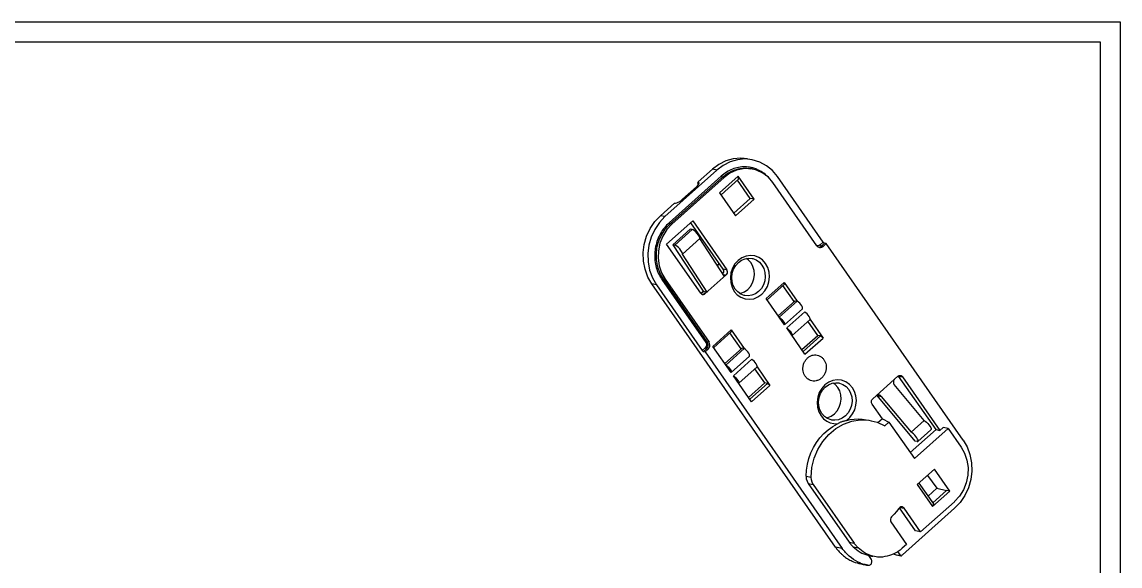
# Model space of a CAD drawing. Header units: millimetres. Extents: x -3459 to 4133, y -535 to 399.
# Drawn here: x 2596.3 to 2999.4, y 91.7 to 291.5 of the extents above; entities that cross this region are included whole.
import ezdxf

# ---------------------------------------------------------------- set-up
doc = ezdxf.new("R2010")
doc.units = ezdxf.units.MM
doc.header["$LTSCALE"] = 15
doc.layers.add('PLASTIC', color=3, linetype='Continuous')

# ---------------------------------------------------------------- blocks, each defined once
blk = doc.blocks.new('a1')
for p, q in [((-799.59, 565), (5, 565)), ((5, 565), (5, -5)), ((-785, 560), (0, 560)), ((0, 560), (0, 0))]:
    blk.add_line(p, q)

msp = doc.modelspace()

# ---------------------------------------------------------------- linework, layer by layer
at = {"layer": 'PLASTIC', "linetype": 'ByBlock'}
for p, q in [((2851.387, 237.0583), (2832.3278, 220.0096)), ((2853.0222, 234.8768), (2833.8231, 217.7018)), ((2834.2569, 217.3065), (2853.4812, 234.5029)), ((2854.0868, 234.3723), (2834.8872, 217.198)), ((2844.5234, 232.7115), (2849.7515, 237.3881)), ((2851.3993, 237.0695), (2849.7515, 237.3881)), ((2859.1901, 234.8347), (2852.3839, 228.7464)), ((2854.0991, 234.3834), (2853.4812, 234.5029)), ((2865.0907, 226.3731), (2859.1901, 234.8347)), ((2859.3191, 233.7024), (2859.1901, 234.8347)), ((2863.8908, 237.5757), (2863.8924, 237.5753)), ((2890.4308, 210.5908), (2873.6184, 234.7)), ((2838.7861, 226.347), (2843.8987, 230.9203)), ((2844.5234, 232.7115), (2844.3225, 232.233)), ((2844.3225, 232.233), (2844.7339, 231.9477)), ((2844.5234, 232.7115), (2844.8351, 232.2644)), ((2852.9197, 227.978), (2859.3191, 233.7024)), ((2863.6489, 226.6519), (2858.9578, 233.3791)), ((2888.1358, 209.3235), (2871.9958, 232.4686)), ((2852.3839, 228.7464), (2858.2845, 220.2848)), ((2857.6108, 221.2508), (2863.6489, 226.6519)), ((2858.2845, 220.2848), (2865.0907, 226.3731)), ((2865.0907, 226.3731), (2863.6489, 226.6519)), ((2830.6676, 220.3173), (2835.8958, 224.994)), ((2832.3154, 219.9987), (2830.6676, 220.3173)), ((2832.9502, 209.8589), (2842.5364, 218.4339)), ((2841.7682, 217.7468), (2853.6146, 200.7586)), ((2842.5364, 218.4339), (2855.0564, 200.4798)), ((2834.8748, 217.187), (2834.2569, 217.3065)), ((2835.2109, 209.6663), (2841.6017, 215.383)), ((2835.9598, 209.5215), (2842.3506, 215.2382)), ((2842.3506, 215.2382), (2841.6017, 215.383)), ((2845.4702, 191.9048), (2832.9502, 209.8589)), ((2835.9598, 209.5215), (2835.2109, 209.6663)), ((2835.2109, 209.6663), (2846.3484, 192.577)), ((2838.7244, 206.2087), (2845.1153, 211.9253)), ((2854.181, 198.0148), (2845.1153, 211.9253)), ((2890.4308, 210.5908), (2889.3124, 209.5903)), ((2889.7591, 209.2052), (2890.8775, 210.2057)), ((2891.4954, 210.0862), (2890.377, 209.0857)), ((2891.4954, 210.0862), (2890.8775, 210.2057)), ((2941.7718, 137.9862), (2891.4954, 210.0862)), ((2847.7902, 192.2982), (2838.7244, 206.2087)), ((2888.2391, 209.3236), (2888.0813, 209.4016)), ((2890.377, 209.0857), (2889.7591, 209.2052)), ((2847.1511, 191.7265), (2854.8201, 198.5865)), ((2855.0564, 200.4798), (2853.6146, 200.7586)), ((2853.6626, 198.8104), (2854.8201, 198.5865)), ((2829.193, 194.9826), (2827.5453, 195.3012)), ((2894.9146, 98.6916), (2827.5453, 195.3012)), ((2829.2024, 194.9693), (2846.0146, 170.8599)), ((2831.2295, 196.8988), (2847.3693, 173.7536)), ((2832.3635, 197.0386), (2831.7456, 197.1581)), ((2847.8948, 173.9996), (2831.7456, 197.1581)), ((2832.3728, 197.0253), (2848.5127, 173.8801)), ((2876.1481, 195.8028), (2869.5336, 189.886)), ((2869.8242, 189.4694), (2876.2181, 195.1888)), ((2879.7588, 188.8363), (2875.6705, 194.699)), ((2876.1481, 195.8028), (2880.9178, 188.9629)), ((2876.2181, 195.1888), (2876.1481, 195.8028)), ((2845.7093, 192.0053), (2845.5024, 191.8716)), ((2846.3484, 192.577), (2845.7093, 192.0053)), ((2847.1511, 191.7265), (2845.7093, 192.0053)), ((2846.3484, 192.577), (2847.7902, 192.2982)), ((2876.237, 180.2733), (2869.5336, 189.886)), ((2880.0812, 189.1247), (2873.9125, 183.6067)), ((2880.9305, 188.9605), (2874.316, 183.0437)), ((2882.8515, 186.19), (2876.237, 180.2733)), ((2880.0812, 189.1247), (2880.9305, 188.9605)), ((2874.3033, 183.0462), (2874.316, 183.0437)), ((2883.6551, 185.0376), (2877.0406, 179.1208)), ((2885.6014, 182.2622), (2878.9869, 176.3455)), ((2888.4327, 176.3977), (2884.8265, 181.569)), ((2885.5887, 182.2647), (2890.3584, 175.4248)), ((2849.9458, 172.3644), (2856.6881, 178.3955)), ((2856.758, 177.7816), (2850.2363, 171.9478)), ((2856.6881, 178.3955), (2861.4578, 171.5557)), ((2856.758, 177.7816), (2856.6881, 178.3955)), ((2883.7439, 169.5081), (2877.0406, 179.1208)), ((2848.5127, 173.8801), (2847.8948, 173.9996)), ((2860.2987, 171.429), (2856.2104, 177.2918)), ((2878.9742, 176.3479), (2878.9869, 176.3455)), ((2882.5863, 171.1681), (2888.4327, 176.3977)), ((2889.4604, 176.1989), (2883.0665, 170.4795)), ((2883.7439, 169.5081), (2890.3584, 175.4248)), ((2889.4604, 176.1989), (2888.4327, 176.3977)), ((2890.3584, 175.4248), (2889.4604, 176.1989)), ((2847.133, 171.8603), (2846.0146, 170.8599)), ((2846.4613, 170.4748), (2847.5797, 171.4752)), ((2846.4613, 170.4748), (2847.0792, 170.3553)), ((2848.1976, 171.3557), (2847.0792, 170.3553)), ((2847.0792, 170.3553), (2897.3862, 98.2136)), ((2847.5797, 171.4752), (2848.1976, 171.3557)), ((2856.6491, 162.7517), (2849.9458, 172.3644)), ((2860.6212, 171.7175), (2854.3246, 166.0851)), ((2861.4704, 171.5532), (2854.7281, 165.5221)), ((2861.4704, 171.5532), (2860.6212, 171.7175)), ((2854.7281, 165.5221), (2854.7154, 165.5246)), ((2863.3914, 168.7828), (2856.6491, 162.7517)), ((2864.195, 167.6303), (2857.4527, 161.5993)), ((2864.156, 151.9865), (2857.4527, 161.5993)), ((2866.1414, 164.855), (2859.3991, 158.8239)), ((2868.9726, 158.9904), (2865.3664, 164.1618)), ((2866.1287, 164.8574), (2870.8984, 158.0176)), ((2908.6099, 153.0895), (2917.8766, 161.3786)), ((2918.0712, 161.5214), (2918.1157, 161.4792)), ((2931.8396, 141.7987), (2918.1157, 161.4792)), ((2918.1157, 161.4792), (2919.5575, 161.2003)), ((2859.3991, 158.8239), (2859.3864, 158.8263)), ((2862.9985, 153.6465), (2868.9726, 158.9904)), ((2870.0004, 158.7916), (2863.4787, 152.9579)), ((2870.8984, 158.0176), (2864.156, 151.9865)), ((2870.0004, 158.7916), (2868.9726, 158.9904)), ((2870.8984, 158.0176), (2870.0004, 158.7916)), ((2927.5059, 145.1067), (2916.5277, 158.31)), ((2919.5575, 161.2003), (2933.2814, 141.5198)), ((2924.2029, 137.5719), (2910.2928, 154.3013)), ((2910.2928, 154.3013), (2911.7346, 154.0225)), ((2911.7346, 154.0225), (2922.7128, 140.8192)), ((2912.1462, 145.7862), (2908.3736, 151.1962)), ((2912.1462, 145.7862), (2910.5433, 144.3523)), ((2912.1462, 145.7862), (2914.5805, 144.595)), ((2914.5805, 144.595), (2913.0383, 143.2155)), ((2914.5805, 144.595), (2923.9512, 131.1572)), ((2931.8396, 141.7987), (2922.4115, 133.3651)), ((2922.7128, 140.8192), (2927.5059, 145.1067)), ((2936.291, 142.1953), (2923.9512, 131.1572)), ((2929.9888, 141.774), (2925.1957, 137.4865)), ((2931.8396, 141.7987), (2933.2814, 141.5198)), ((2934.4372, 142.5538), (2933.2814, 141.5198)), ((2936.291, 142.1953), (2934.4372, 142.5538)), ((2936.291, 142.1953), (2941.0747, 135.3352)), ((2924.8995, 137.4372), (2924.2029, 137.5719)), ((2931.316, 127.2933), (2924.9622, 121.6098)), ((2928.779, 125.024), (2932.0902, 120.2756)), ((2936.9461, 119.2195), (2931.316, 127.2933)), ((2884.1408, 124.7129), (2885.9945, 124.3544)), ((2884.946, 122.0056), (2899.9394, 100.5048)), ((2884.946, 122.0056), (2886.7998, 121.6471)), ((2886.7998, 121.6471), (2901.7931, 100.1463)), ((2924.9622, 121.6098), (2930.5924, 113.536)), ((2925.5916, 122.1728), (2930.9331, 114.513)), ((2928.9028, 117.4244), (2932.0902, 120.2756)), ((2930.5924, 113.536), (2936.9461, 119.2195)), ((2930.6444, 114.927), (2935.6768, 119.4286)), ((2932.0902, 120.2756), (2935.6768, 119.4286)), ((2936.9461, 119.2195), (2935.6768, 119.4286)), ((2924.3058, 104.6074), (2918.3947, 113.0841)), ((2918.5749, 113.2423), (2920.0928, 112.9488)), ((2919.5114, 95.8293), (2938.6466, 112.9476)), ((2926.1614, 104.2463), (2920.0928, 112.9488)), ((2926.1614, 104.2463), (2938.5811, 115.3558)), ((2930.9331, 114.513), (2930.5924, 113.536)), ((2915.3149, 107.9139), (2921.0567, 99.6801)), ((2926.1595, 104.2489), (2924.3058, 104.6074)), ((2897.3862, 98.2136), (2894.9146, 98.6916)), ((2899.9394, 100.5048), (2901.7931, 100.1463)), ((2901.404, 98.7765), (2903.2577, 98.418)), ((2918.9962, 95.3869), (2917.8257, 97.0655)), ((2921.0567, 99.6801), (2919.4389, 98.233)), ((2906.8237, 95.6881), (2908.2655, 95.4093)), ((2907.0443, 95.6361), (2908.0546, 94.1873)), ((2908.1999, 95.4075), (2908.0817, 95.4309)), ((2908.1999, 95.4074), (2908.6747, 95.3156)), ((2909.2298, 95.2085), (2908.6774, 95.3296)), ((2904.2236, 92.5096), (2906.6952, 92.0316)), ((2906.851, 92.0024), (2906.6953, 92.0317))]:
    msp.add_line(p, q, dxfattribs=at)
for points in [[(2862.6813, 241.2078), (2860.1445, 241.4618), (2857.3882, 241.2174), (2854.6517, 240.4287), (2852.0592, 239.1192), (2849.7534, 237.3854)], [(2864.3313, 240.8991), (2861.7844, 241.1529), (2859.0133, 240.8947), (2856.2888, 240.0997), (2853.7137, 238.8021), (2851.387, 237.0583)], [(2873.6184, 234.7), (2871.7822, 236.8851), (2869.5942, 238.6881), (2867.1368, 240.0328), (2864.3313, 240.8991)], [(2853.4812, 234.5029), (2853.384, 234.5444), (2853.265, 234.6322), (2853.1423, 234.7528), (2853.0345, 234.888)], [(2864.5109, 237.4662), (2863.5754, 237.6078), (2861.0861, 237.5918), (2858.587, 237.0223), (2856.2144, 235.9291), (2854.0868, 234.3723)], [(2871.9958, 232.4686), (2870.3113, 234.4271), (2868.2716, 235.9908), (2865.9872, 237.069), (2864.5109, 237.4662)], [(2843.8987, 230.9203), (2844.315, 231.3347), (2844.6257, 231.7357), (2844.8096, 232.0961), (2844.8543, 232.3913), (2844.7958, 232.5552)], [(2844.7958, 232.5552), (2844.7567, 232.6012), (2844.5234, 232.7115)], [(2835.8958, 224.994), (2836.2488, 224.9909), (2836.6976, 225.0951), (2837.2115, 225.2995), (2837.7556, 225.5903), (2838.2926, 225.9476), (2838.7861, 226.347)], [(2827.5478, 195.3035), (2826.1014, 197.8157), (2825.0513, 200.663), (2824.4729, 203.6952), (2824.3814, 206.7775), (2824.7637, 209.8232), (2825.6145, 212.8055), (2826.9231, 215.6269), (2828.6423, 218.1711), (2830.6696, 220.3146)], [(2832.3278, 220.0096), (2830.2912, 217.8503), (2828.58, 215.3139), (2827.2659, 212.4964), (2826.402, 209.5033), (2826.0199, 206.4424), (2826.1238, 203.3465), (2826.7093, 200.3274), (2827.7509, 197.4989), (2829.2024, 194.9693)], [(2834.2569, 217.3065), (2834.1602, 217.3478), (2834.0408, 217.4358), (2833.9176, 217.557), (2833.8102, 217.6916)], [(2834.8872, 217.198), (2833.0571, 215.2146), (2831.5684, 212.8539), (2830.5002, 210.2323), (2829.9097, 207.4934), (2829.8137, 204.7114), (2830.2105, 201.9447), (2831.081, 199.335), (2832.3728, 197.0253)], [(2844.5843, 213.3126), (2844.1619, 213.8559), (2843.68, 214.3654), (2843.1859, 214.7914), (2842.7278, 215.0921), (2842.3506, 215.2382)], [(2845.1153, 211.9253), (2845.1328, 212.1598), (2845.0452, 212.4843), (2844.8582, 212.8773), (2844.5843, 213.3126)], [(2890.8775, 210.2057), (2890.7804, 210.2472), (2890.6614, 210.3349), (2890.5386, 210.4556), (2890.4308, 210.5908)], [(2838.1935, 207.596), (2837.7711, 208.1392), (2837.2892, 208.6487), (2836.7951, 209.0747), (2836.337, 209.3755), (2835.9598, 209.5215)], [(2838.7244, 206.2087), (2838.742, 206.4431), (2838.6544, 206.7676), (2838.4674, 207.1607), (2838.1935, 207.596)], [(2869.3012, 202.85), (2868.1926, 204.104), (2866.8512, 205.037), (2865.3442, 205.6024), (2863.7472, 205.7719), (2862.1403, 205.5368), (2860.6041, 204.9089), (2859.2156, 203.9199), (2858.0443, 202.6192), (2857.1492, 201.0721), (2856.5749, 199.3561), (2856.3504, 197.5574), (2856.4869, 195.7661), (2856.9775, 194.0719), (2857.7977, 192.56)], [(2888.1358, 209.3235), (2888.496, 208.9527), (2888.946, 208.7301), (2889.0715, 208.7)], [(2889.3124, 209.5903), (2888.9808, 209.3761), (2888.611, 209.2841), (2888.2391, 209.3236)], [(2888.8239, 208.797), (2889.317, 208.9195), (2889.7591, 209.2052)], [(2889.0715, 208.7), (2889.4418, 208.6775), (2889.9349, 208.8), (2890.377, 209.0857)], [(2889.7591, 209.2052), (2889.662, 209.2468), (2889.543, 209.3345), (2889.4202, 209.4552), (2889.3124, 209.5903)], [(2851.7113, 201.8044), (2851.7738, 202.0137), (2852.192, 202.7987)], [(2858.093, 193.4067), (2857.3918, 194.699), (2856.9709, 196.1532), (2856.8547, 197.6787), (2857.0476, 199.2247), (2857.5366, 200.686), (2858.3048, 202.0141), (2859.306, 203.1258), (2860.4928, 203.9713), (2861.8115, 204.5099), (2863.1799, 204.7101), (2864.3303, 204.6124)], [(2857.7977, 192.56), (2858.9063, 191.3061), (2860.2477, 190.373), (2861.7546, 189.8076), (2863.3516, 189.6382), (2864.9585, 189.8732), (2866.4947, 190.5011), (2867.8833, 191.4901), (2869.0545, 192.7908), (2869.9497, 194.3379), (2870.5239, 196.0539), (2870.7484, 197.8526), (2870.6119, 199.644), (2870.1213, 201.3381), (2869.3012, 202.85)], [(2859.786, 191.8164), (2860.2199, 191.8798), (2861.5391, 192.4186), (2862.7259, 193.2641), (2863.7272, 194.3759), (2864.4956, 195.7045), (2864.9844, 197.1656), (2865.1773, 198.7118), (2865.061, 200.2373), (2864.6401, 201.6911), (2863.939, 202.9832)], [(2867.9348, 202.2104), (2868.636, 200.9181), (2869.0569, 199.464), (2869.1731, 197.9385), (2868.9802, 196.3924), (2868.4911, 194.9311), (2867.723, 193.6031), (2866.7218, 192.4914), (2865.535, 191.6458), (2864.2163, 191.1072), (2862.8479, 190.907), (2861.6975, 191.0048)], [(2863.939, 202.9832), (2862.9917, 204.055), (2862.2461, 204.5735)], [(2864.3303, 204.6124), (2864.5525, 204.5645), (2865.8359, 204.083), (2866.9874, 203.2824), (2867.9348, 202.2104)], [(2853.6146, 200.7586), (2853.7909, 200.3966), (2853.8561, 199.986), (2853.8038, 199.5672), (2853.6392, 199.181), (2853.5172, 199.0334)], [(2854.8201, 198.5865), (2855.081, 198.9022), (2855.2456, 199.2883), (2855.2979, 199.7072), (2855.2327, 200.1178), (2855.0564, 200.4798)], [(2831.7456, 197.1581), (2831.6425, 197.1516), (2831.5064, 197.1025), (2831.3581, 197.0184), (2831.2202, 196.912)], [(2845.4702, 191.9048), (2845.7403, 191.6267), (2846.0778, 191.4597), (2846.172, 191.4372)], [(2846.172, 191.4372), (2846.4497, 191.4203), (2846.8195, 191.5122), (2847.1511, 191.7265)], [(2861.6975, 191.0048), (2861.4753, 191.0526), (2860.1919, 191.5341), (2859.0404, 192.3348), (2858.093, 193.4067)], [(2882.8515, 186.19), (2882.8915, 186.4264), (2882.7917, 186.7842), (2882.562, 187.2282), (2882.2249, 187.7147), (2881.8123, 188.1972), (2881.3659, 188.6268), (2880.9305, 188.9605)], [(2874.316, 183.0437), (2874.7514, 182.7101), (2875.1978, 182.2804), (2875.6104, 181.7979), (2875.9475, 181.3114), (2876.1772, 180.8674), (2876.277, 180.5097), (2876.237, 180.2733)], [(2885.6014, 182.2622), (2885.6346, 182.5053), (2885.5277, 182.8692), (2885.291, 183.3177), (2884.9489, 183.8052), (2884.5346, 184.2849), (2884.0887, 184.7096), (2883.6551, 185.0376)], [(2877.0406, 179.1208), (2877.4742, 178.7928), (2877.9201, 178.3681), (2878.3344, 177.8885), (2878.6765, 177.401), (2878.9132, 176.9525), (2879.0201, 176.5885), (2878.9869, 176.3455)], [(2847.3693, 173.7536), (2847.5456, 173.3916), (2847.6108, 172.981), (2847.5585, 172.5622), (2847.3939, 172.176), (2847.133, 171.8603)], [(2847.8948, 173.9996), (2847.7917, 173.9931), (2847.6556, 173.9441), (2847.5073, 173.86), (2847.3693, 173.7536)], [(2847.5797, 171.4752), (2847.9276, 171.8961), (2848.1471, 172.411), (2848.2168, 172.9695), (2848.1299, 173.5169), (2847.8948, 173.9996)], [(2848.1976, 171.3557), (2848.5455, 171.7766), (2848.765, 172.2915), (2848.8347, 172.85), (2848.7478, 173.3974), (2848.5127, 173.8801)], [(2846.0146, 170.8599), (2846.1224, 170.7247), (2846.2452, 170.6041), (2846.3642, 170.5163), (2846.4613, 170.4748)], [(2847.5797, 171.4752), (2847.4826, 171.5167), (2847.3636, 171.6045), (2847.2408, 171.7252), (2847.133, 171.8603)], [(2863.3914, 168.7828), (2863.4315, 169.0192), (2863.3317, 169.3769), (2863.102, 169.8209), (2862.7648, 170.3074), (2862.3523, 170.7899), (2861.9058, 171.2195), (2861.4704, 171.5532)], [(2854.7281, 165.5221), (2855.163, 165.1889), (2855.6091, 164.7598), (2856.0214, 164.2778), (2856.359, 163.7909), (2856.5892, 163.3464), (2856.6891, 162.9882), (2856.6491, 162.7517)], [(2866.1414, 164.855), (2866.1746, 165.098), (2866.0677, 165.462), (2865.831, 165.9105), (2865.4889, 166.398), (2865.0745, 166.8776), (2864.6286, 167.3023), (2864.195, 167.6303)], [(2857.4527, 161.5993), (2857.8865, 161.2711), (2858.3328, 160.846), (2858.7474, 160.3658), (2859.0895, 159.8779), (2859.3257, 159.43), (2859.4323, 159.0666), (2859.3991, 158.8239)], [(2917.8766, 161.3786), (2918.0775, 161.526), (2918.2984, 161.6279), (2918.5309, 161.6805), (2918.766, 161.6816), (2918.8551, 161.6682)], [(2918.8551, 161.6682), (2918.9947, 161.6313), (2919.2081, 161.5314), (2919.3982, 161.3859), (2919.5575, 161.2003)], [(2901.1533, 157.173), (2900.0447, 158.427), (2898.7033, 159.3601), (2897.1963, 159.9255), (2895.5994, 160.0949), (2893.9925, 159.8598), (2892.4563, 159.232), (2891.0677, 158.2429), (2889.8965, 156.9422), (2889.0013, 155.3951), (2888.4271, 153.6792), (2888.2026, 151.8804), (2888.339, 150.0891), (2888.8297, 148.395), (2889.6498, 146.883)], [(2889.9451, 147.7298), (2889.2439, 149.022), (2888.823, 150.4762), (2888.7068, 152.0017), (2888.8998, 153.5478), (2889.3888, 155.0091), (2890.157, 156.3371), (2891.1582, 157.4488), (2892.345, 158.2943), (2893.6636, 158.833), (2895.0321, 159.0332), (2896.1825, 158.9354)], [(2891.6382, 146.1394), (2892.0721, 146.2028), (2893.3912, 146.7416), (2894.5781, 147.5872), (2895.5794, 148.6989), (2896.3478, 150.0275), (2896.8366, 151.4886), (2897.0295, 153.0348), (2896.9132, 154.5603), (2896.4923, 156.0141), (2895.7912, 157.3062)], [(2895.7912, 157.3062), (2894.8438, 158.378), (2894.0982, 158.8965)], [(2896.1825, 158.9354), (2896.4047, 158.8876), (2897.688, 158.4061), (2898.8395, 157.6054), (2899.787, 156.5334)], [(2899.787, 156.5334), (2900.4882, 155.2412), (2900.9091, 153.787), (2901.0253, 152.2615), (2900.8323, 150.7154), (2900.3433, 149.2541), (2899.5751, 147.9261), (2898.5739, 146.8144), (2897.3871, 145.9689), (2896.0685, 145.4302), (2894.7, 145.23), (2893.5496, 145.3278)], [(2898.9572, 145.2013), (2900.1968, 146.2605), (2901.2223, 147.5804), (2901.9859, 149.1006), (2902.4532, 150.7525), (2902.6031, 152.4618), (2902.4288, 154.1517), (2901.9382, 155.746), (2901.1533, 157.173)], [(2908.3736, 151.1962), (2908.2511, 151.4147), (2908.1701, 151.6578), (2908.1338, 151.9161), (2908.1436, 152.1797), (2908.199, 152.4385), (2908.298, 152.6825), (2908.4367, 152.9023), (2908.6099, 153.0895)], [(2885.9945, 124.3544), (2886.3011, 127.8517), (2887.1398, 131.2748), (2888.4774, 134.4963), (2890.2897, 137.4558), (2892.5025, 140.0313), (2895.0705, 142.1719), (2897.9073, 143.8017), (2900.9203, 144.871), (2904.045, 145.3549), (2907.1535, 145.2348), (2908.0259, 145.0904)], [(2889.6498, 146.883), (2890.5888, 145.7856), (2891.7068, 144.9204), (2892.9623, 144.3197), (2894.3085, 144.0056), (2895.695, 143.99)], [(2893.5496, 145.3278), (2893.3274, 145.3756), (2892.0441, 145.8571), (2890.8926, 146.6578), (2889.9451, 147.7298)], [(2898.9572, 145.2013), (2900.3888, 145.5089), (2901.8325, 145.6887), (2903.2792, 145.7398), (2904.7196, 145.6617), (2906.1746, 145.4491)], [(2884.1408, 124.7129), (2884.2691, 126.898), (2884.6053, 129.0652), (2885.1461, 131.1914), (2885.8842, 133.2488), (2886.8132, 135.2187), (2887.9224, 137.0769), (2889.2033, 138.8059), (2890.6384, 140.3796), (2892.2131, 141.7806), (2893.9052, 142.9886), (2895.695, 143.99)], [(2908.0259, 145.0904), (2910.1903, 144.5132), (2913.0383, 143.2155)], [(2927.5059, 145.1067), (2927.909, 144.882), (2928.362, 144.5341), (2928.826, 144.0928), (2929.261, 143.5962), (2929.6295, 143.087), (2929.8997, 142.6089), (2930.0482, 142.2034), (2930.062, 141.9056), (2929.9885, 141.7741)], [(2925.1954, 137.4866), (2925.2689, 137.6181), (2925.2551, 137.9159), (2925.1066, 138.3214), (2924.8363, 138.7995), (2924.4679, 139.3087), (2924.0329, 139.8053), (2923.5689, 140.2466), (2923.1158, 140.5945), (2922.7128, 140.8192)], [(2924.8995, 137.4372), (2925.1469, 137.4538), (2925.1954, 137.4866)], [(2941.7718, 137.9862), (2943.2209, 135.4643), (2944.269, 132.6168), (2944.8538, 129.5868), (2944.9547, 126.507), (2944.5744, 123.4603), (2943.7174, 120.4822), (2942.4014, 117.6538), (2940.679, 115.1), (2938.6466, 112.9476)], [(2941.0747, 135.3352), (2942.319, 133.1298), (2943.1827, 130.6127), (2943.5936, 127.8798), (2943.5114, 125.0619), (2942.9362, 122.3001), (2941.8932, 119.6989), (2940.4235, 117.3565), (2938.5792, 115.3585)], [(2884.1408, 124.7129), (2884.2261, 123.7421), (2884.4988, 122.8251), (2884.946, 122.0056)], [(2886.7998, 121.6471), (2886.3526, 122.4666), (2886.0798, 123.3836), (2885.9945, 124.3544)], [(2918.2051, 112.8942), (2917.3731, 111.7905), (2916.4772, 110.7509), (2915.5218, 109.7802)], [(2919.3902, 113.4168), (2918.9417, 113.4073), (2918.5345, 113.2242), (2918.2051, 112.8942)], [(2920.0928, 112.9488), (2919.7748, 113.2601), (2919.3902, 113.4168)], [(2915.5218, 109.7802), (2915.2255, 109.3724), (2915.0825, 108.8768), (2915.1138, 108.3657), (2915.3149, 107.9139)], [(2919.4389, 98.233), (2919.1889, 98.0148), (2918.9342, 97.8037), (2918.675, 97.5997)], [(2919.5114, 95.8293), (2919.3414, 95.6793), (2919.1696, 95.5318), (2918.9962, 95.3869)]]:
    msp.add_lwpolyline(points, dxfattribs=at)
for points in [[(2864.632, 237.8585), (2863.9351, 238.0263), (2861.6588, 238.2702), (2859.3571, 238.064), (2857.1094, 237.4149), (2854.9718, 236.3393), (2853.0222, 234.8768)], [(2870.0677, 234.6307), (2869.9553, 234.7437), (2868.1474, 236.234), (2866.1208, 237.3405), (2864.632, 237.8585)], [(2853.4829, 234.5004), (2855.588, 236.0465), (2857.9746, 237.1493), (2860.4808, 237.7098), (2862.9521, 237.7162), (2863.8908, 237.5756)], [(2833.8231, 217.7018), (2832.1229, 215.9012), (2830.7108, 213.8125), (2829.6261, 211.4831), (2828.9102, 208.9881), (2828.5888, 206.4104), (2828.6723, 203.8304), (2829.1549, 201.3373), (2830.0164, 199.0068), (2831.2295, 196.8988)], [(2831.7479, 197.1602), (2830.4611, 199.4515), (2829.5824, 202.0862), (2829.1974, 204.8709), (2829.3055, 207.6394), (2829.8883, 210.3627), (2830.949, 212.9812), (2832.4441, 215.3444), (2834.2587, 217.304)], [(2889.8437, 160.7423), (2888.8996, 160.0913), (2887.8503, 159.7207), (2886.775, 159.6536), (2885.7768, 159.8715), (2884.9045, 160.3244), (2884.1666, 160.9809), (2883.5862, 161.8132), (2883.1933, 162.7783), (2883.0064, 163.8444), (2883.0505, 164.9946), (2883.3573, 166.1637), (2883.9188, 167.2341), (2884.6966, 168.1233)], [(2884.6966, 168.1233), (2885.6406, 168.7743), (2886.69, 169.1449), (2887.7653, 169.2121), (2888.7635, 168.9941), (2889.6358, 168.5412), (2890.3737, 167.8847), (2890.9541, 167.0524), (2891.347, 166.0873), (2891.5339, 165.0213), (2891.4898, 163.871), (2891.183, 162.7019), (2890.6215, 161.6316), (2889.8437, 160.7423)], [(2916.5984, 160.2353), (2916.3494, 159.9249), (2916.207, 159.5401), (2916.1874, 159.1148), (2916.2969, 158.6897), (2916.5277, 158.31)], [(2910.2076, 154.4371), (2909.8881, 154.2328)], [(2910.1808, 154.4218), (2910.2928, 154.3013)], [(2910.9246, 154.5112), (2910.6089, 154.5322), (2910.2209, 154.4427), (2910.2076, 154.4371)], [(2911.7346, 154.0225), (2911.4065, 154.3149), (2911.0173, 154.4897), (2910.9246, 154.5112)], [(2895.695, 143.99), (2896.0797, 144.218), (2896.4944, 144.4294), (2896.9388, 144.623), (2897.4112, 144.7977), (2897.9079, 144.9523), (2898.4244, 145.0867), (2898.9572, 145.2013)], [(2894.9146, 98.6917), (2895.8125, 97.5243), (2896.8018, 96.4606), (2897.5236, 95.7969), (2899.0244, 94.654), (2900.6764, 93.7016), (2901.4975, 93.3303), (2904.22, 92.5105), (2904.2236, 92.5098)], [(2904.1152, 92.7921), (2903.2331, 93.182), (2900.0161, 95.3008), (2897.3862, 98.2136)], [(2899.9394, 100.5048), (2900.6317, 99.6063), (2901.404, 98.7765)], [(2901.404, 98.7765), (2903.948, 96.8509), (2906.8237, 95.6881)], [(2903.2577, 98.418), (2902.4854, 99.2478), (2901.7931, 100.1463)], [(2908.2179, 95.4542), (2905.8017, 96.4924), (2903.2577, 98.418)], [(2918.675, 97.5997), (2915.5614, 95.8374), (2912.1807, 95.0385)], [(2904.2856, 92.7249), (2904.1152, 92.7921)], [(2904.3051, 92.7174), (2904.2856, 92.7249)], [(2906.6952, 92.0316), (2905.0078, 92.4679), (2904.3051, 92.7174)], [(2906.8237, 95.6881), (2907.0443, 95.6361)], [(2906.851, 92.0024), (2907.2604, 92.0079), (2907.6515, 92.1678), (2907.9809, 92.4678), (2908.2069, 92.8783), (2908.2952, 93.3356), (2908.2415, 93.7898), (2908.0546, 94.1873)], [(2907.3893, 95.5674), (2907.0443, 95.6361)], [(2908.0817, 95.4309), (2907.7351, 95.499), (2907.3893, 95.5674)], [(2908.6774, 95.3296), (2908.2179, 95.4542)], [(2912.1807, 95.0385), (2910.4144, 95.0443), (2909.2297, 95.2083)], [(2916.2487, 96.1697), (2916.2543, 96.1657), (2916.5935, 95.922)], [(2918.9962, 95.3869), (2918.1954, 95.5652), (2917.3945, 95.7436), (2916.5935, 95.922)], [(2904.2442, 92.5057), (2905.1121, 92.338), (2905.981, 92.1702), (2906.6954, 92.0324)]]:
    msp.add_spline(points, degree=3, dxfattribs=at)

# ---------------------------------------------------------------- block references
at = {"xscale": 1.449629173499124, "yscale": 1.449629173499487, "zscale": 1.449629173499621}
msp.add_blockref('a1', (2992.1508, -527.5811), dxfattribs=at)

doc.saveas('drawing.dxf')
